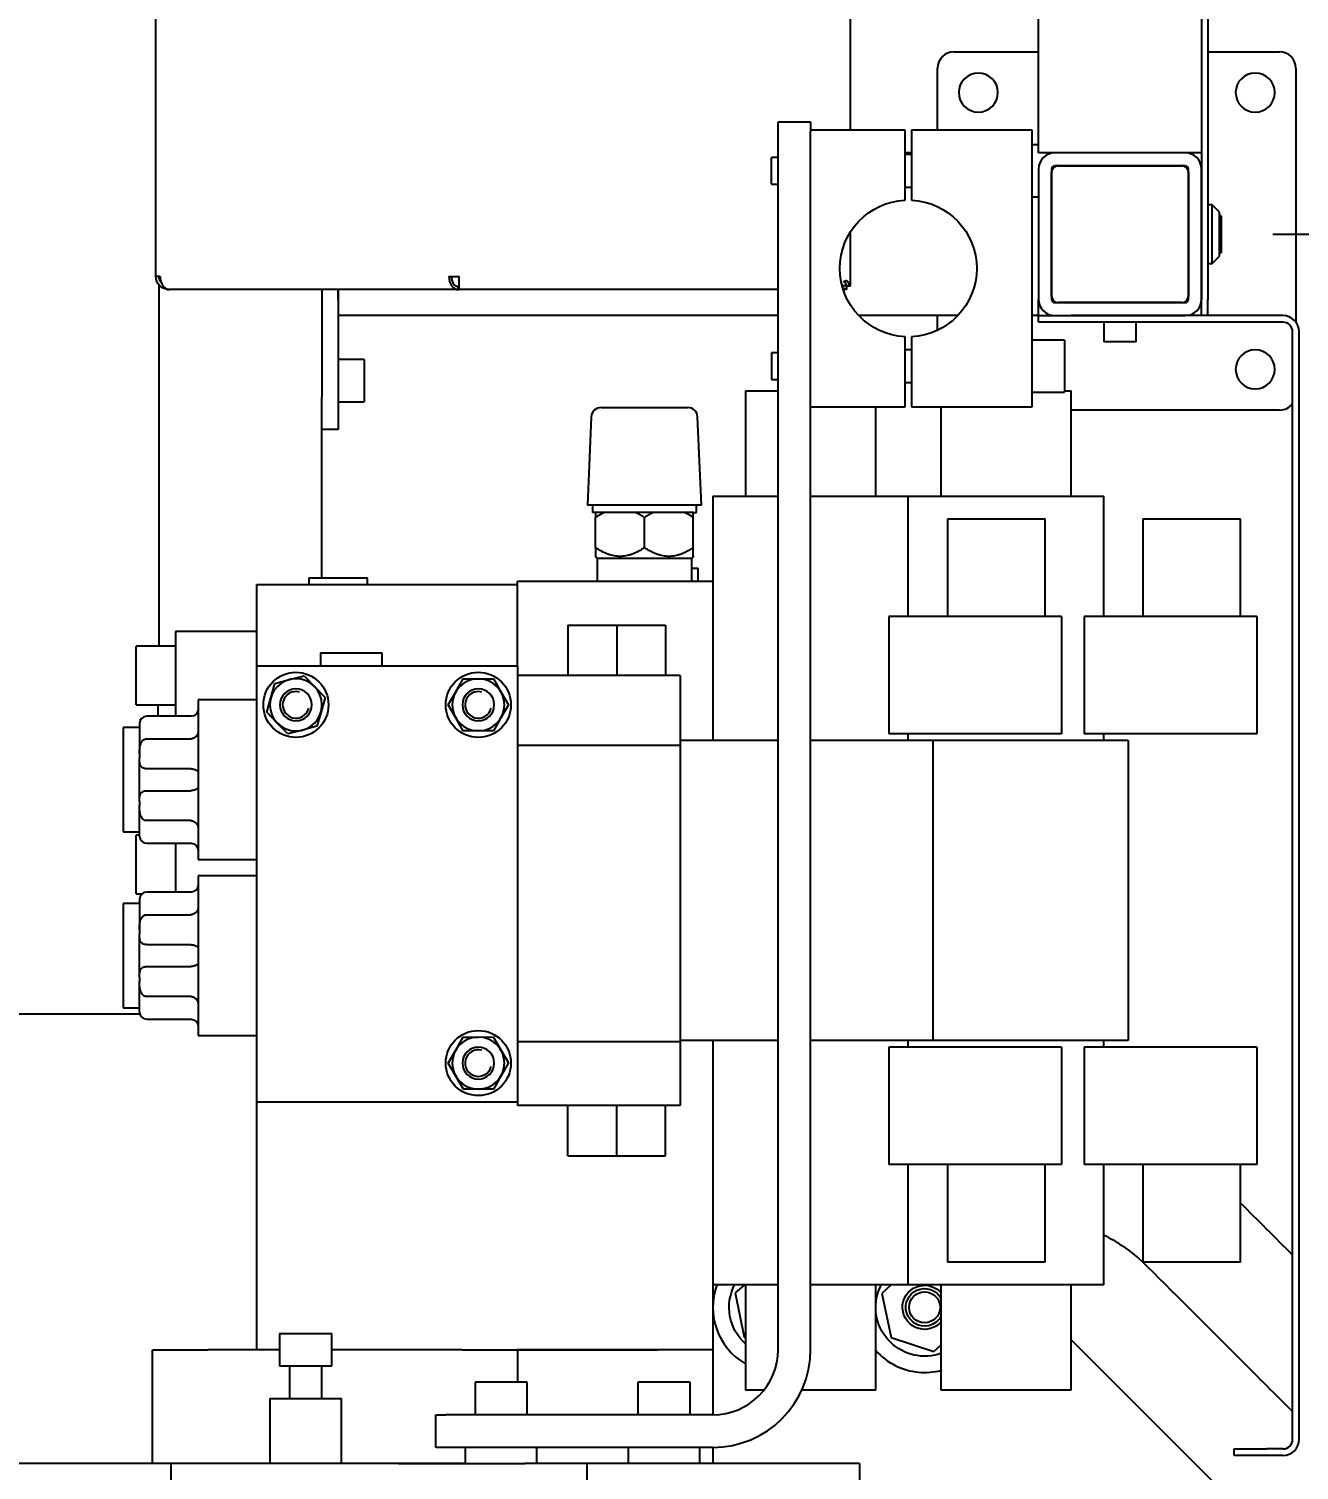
# Model space of a CAD drawing. Header units: millimetres. Extents: x 10462777 to 22643323, y 453826 to 1389191.
# Drawn here: x 11269581.1 to 11269958.8, y 578497.3 to 578925.9 of the extents above; entities that cross this region are included whole.
import ezdxf

# ---------------------------------------------------------------- set-up
doc = ezdxf.new("R2010")
doc.units = ezdxf.units.MM
doc.header["$LTSCALE"] = 200
doc.header["$MEASUREMENT"] = 0
doc.header["$PDMODE"] = 35
doc.header["$PDSIZE"] = -5
for name, pattern in [('CENTER', [2, 1.25, -0.25, 0.25, -0.25]), ('HIDDEN_KS1', [0.26, 0.18, -0.08]), ('PHANTOM', [2.5, 1.25, -0.25, 0.25, -0.25, 0.25, -0.25])]:
    doc.linetypes.add(name, pattern=pattern)
doc.layers.get('DEFPOINTS').update_dxf_attribs({"linetype": 'CONTINUOUS'})
for name, color, linetype in [('1', 1, 'CENTER'), ('11', 6, 'PHANTOM'), ('3', 3, 'HIDDEN_KS1')]:
    doc.layers.add(name, color=color, linetype=linetype)
doc.layers.add('LAYOUT', color=8, linetype='CONTINUOUS', lineweight=25)
doc.styles.add('iso-1', font='isocp.shx')
doc.styles.get("Standard").update_dxf_attribs({"font": 'SYMBOL'})
doc.dimstyles.get("Standard").update_dxf_attribs({"dimtxt": 1, "dimasz": 0.18, "dimexe": 0.18, "dimexo": 0.0625, "dimgap": 0.5, "dimtad": 1, "dimzin": 0, "dimdsep": 46, "dimtxsty": 'Standard', "dimcen": 0.09, "dimadec": 0, "dimazin": 0, "dimtfac": 1, "dimtofl": 0, "dimtmove": 2, "dimatfit": 3, "dimfxl": 1, "dimtolj": 1, "dimtzin": 0, "dimarcsym": 0})

# ---------------------------------------------------------------- blocks, each defined once
blk = doc.blocks.new('*D419')
at = {"layer": '1', "color": 152, "linetype": 'Continuous', "lineweight": -2, "transparency": 16777216}
for p, q in [((11269960.52, 579116.6), (11270559.52, 579116.6)), ((11269960.52, 578864.82), (11270559.52, 578864.82))]:
    blk.add_line(p, q, dxfattribs=at)
at = {"layer": '1', "color": 27, "linetype": 'Continuous', "lineweight": -2, "transparency": 16777216}
blk.add_line((11270528.78, 579085.86), (11270528.78, 578895.57), dxfattribs=at)
at = {"layer": '1', "color": 27, "linetype": 'Continuous', "transparency": 16777216}
for points in [[(11270523.65, 579085.86), (11270533.9, 579085.86), (11270528.78, 579116.6)], [(11270523.65, 578895.57), (11270533.9, 578895.57), (11270528.78, 578864.82)]]:
    blk.add_solid(points, dxfattribs=at)
at = {"layer": 'DEFPOINTS', "color": 0, "linetype": 'Continuous', "transparency": 16777216}
for p in [(11269945.14, 579116.6), (11269945.14, 578864.82), (11270528.78, 578864.82)]:
    blk.add_point(p, dxfattribs=at)
at = {"layer": '1', "color": 23, "linetype": 'Continuous', "lineweight": -3, "transparency": 16777216, "insert": (11270494.88, 578990.71), "char_height": 33.894, "attachment_point": 5, "rotation": 90, "style": 'iso-1'}
blk.add_mtext('\\A1;\\C23;260', dxfattribs=at)
blk = doc.blocks.new('*D423')
at = {"layer": '1', "color": 152, "linetype": 'Continuous', "lineweight": -2, "transparency": 16777216}
for p, q in [((11269518.2, 579167.69), (11269518.2, 579404.5)), ((11269542.41, 578529.99), (11269542.41, 579404.5))]:
    blk.add_line(p, q, dxfattribs=at)
at = {"layer": '1', "color": 27, "linetype": 'Continuous', "lineweight": -2, "transparency": 16777216}
for p, q in [((11269487.45, 579373.75), (11269383.27, 579373.75)), ((11269542.41, 579373.75), (11269518.2, 579373.75)), ((11269573.16, 579373.75), (11269603.9, 579373.75))]:
    blk.add_line(p, q, dxfattribs=at)
at = {"layer": '1', "color": 27, "linetype": 'Continuous', "transparency": 16777216}
for points in [[(11269487.45, 579378.88), (11269487.45, 579368.63), (11269518.2, 579373.75)], [(11269573.16, 579378.88), (11269573.16, 579368.63), (11269542.41, 579373.75)]]:
    blk.add_solid(points, dxfattribs=at)
at = {"layer": 'DEFPOINTS', "color": 0, "linetype": 'Continuous', "transparency": 16777216}
for p in [(11269542.41, 579373.75), (11269518.2, 579152.31), (11269542.41, 578514.62)]:
    blk.add_point(p, dxfattribs=at)
at = {"layer": '1', "color": 23, "linetype": 'Continuous', "lineweight": -3, "transparency": 16777216, "insert": (11269419.99, 579407.65), "char_height": 33.894, "attachment_point": 5, "style": 'iso-1'}
blk.add_mtext('\\A1;\\C23;25', dxfattribs=at)
blk = doc.blocks.new('*D424')
at = {"layer": '1', "color": 152, "linetype": 'Continuous', "lineweight": -2, "transparency": 16777216}
for p, q in [((11269542.41, 578529.99), (11269542.41, 579563.75)), ((11269905.56, 579167.69), (11269905.56, 579563.75))]:
    blk.add_line(p, q, dxfattribs=at)
at = {"layer": '1', "color": 27, "linetype": 'Continuous', "lineweight": -2, "transparency": 16777216}
blk.add_line((11269874.81, 579533.01), (11269573.16, 579533.01), dxfattribs=at)
at = {"layer": '1', "color": 27, "linetype": 'Continuous', "transparency": 16777216}
for points in [[(11269573.16, 579538.13), (11269573.16, 579527.88), (11269542.41, 579533.01)], [(11269874.81, 579538.13), (11269874.81, 579527.88), (11269905.56, 579533.01)]]:
    blk.add_solid(points, dxfattribs=at)
at = {"layer": 'DEFPOINTS', "color": 0, "linetype": 'Continuous', "transparency": 16777216}
for p in [(11269542.41, 579533.01), (11269905.56, 579152.31), (11269542.41, 578514.62)]:
    blk.add_point(p, dxfattribs=at)
at = {"layer": '1', "color": 23, "linetype": 'Continuous', "lineweight": -3, "transparency": 16777216, "insert": (11269723.99, 579566.9), "char_height": 33.894, "attachment_point": 5, "style": 'iso-1'}
blk.add_mtext('\\A1;\\C23;375', dxfattribs=at)
blk = doc.blocks.new('r710ic')
at = {"layer": 'LAYOUT', "color": 3}
blk.add_circle((272041.37, 104232.63), 2050.12, dxfattribs=at)

msp = doc.modelspace()

# ---------------------------------------------------------------- linework, layer by layer
at = {"layer": '1', "color": 252, "linetype": 'Continuous'}
for p, q in [((11269803.87953, 578898.22633), (11269813.56354, 578898.22633)), ((11269803.87953, 578895.32113), (11269803.87953, 578898.22633)), ((11269813.56354, 578898.22633), (11269813.56354, 578895.32113)), ((11269803.87953, 578533.13925), (11269803.87953, 578895.32113)), ((11269813.56354, 578533.13925), (11269813.56354, 578895.32113)), ((11269648.93541, 578736.50166), (11269648.93541, 578760.71342)), ((11269648.93541, 578760.71342), (11269726.40657, 578760.71342)), ((11269726.40747, 578736.5028), (11269726.40747, 578761.68182)), ((11269726.40747, 578761.68182), (11269784.51152, 578761.68182)), ((11269648.93541, 578736.50341), (11269726.40747, 578736.50341)), ((11269648.93541, 578606.73771), (11269648.93541, 578736.50341)), ((11269658.09666, 578736.50341), (11269658.09666, 578736.62446)), ((11269658.33069, 578736.50341), (11269658.33069, 578736.62446)), ((11269726.40747, 578736.50341), (11269726.40747, 578606.73771)), ((11269648.93541, 578729.12519), (11269648.81436, 578729.12519)), ((11269648.93541, 578728.89117), (11269648.81436, 578728.89117)), ((11269614.17853, 578632.88453), (11269498.42892, 578632.88453)), ((11269648.93541, 578533.13925), (11269648.93541, 578606.73816)), ((11269726.40747, 578606.73771), (11269648.93541, 578606.73771)), ((11269784.51152, 578605.77097), (11269784.51152, 578533.13925)), ((11269617.94659, 578499.24522), (11269617.94659, 578533.13925)), ((11269617.94659, 578533.13925), (11269634.4094, 578533.13925)), ((11269655.71507, 578533.13925), (11269634.4094, 578533.13925)), ((11269709.94466, 578533.13925), (11269671.20924, 578533.13925)), ((11269709.94466, 578533.13925), (11269726.40747, 578533.13925)), ((11269784.51152, 578533.13925), (11269726.40657, 578533.13925)), ((11269726.40747, 578533.13925), (11269726.40747, 578523.45464)), ((11269726.40747, 578533.13925), (11269742.87029, 578533.13925)), ((11269742.87029, 578533.13925), (11269768.04871, 578533.13925)), ((11269784.51152, 578533.13925), (11269784.51152, 578513.77123)), ((11269652.80902, 578518.61324), (11269652.80902, 578499.24522)), ((11269652.80902, 578518.61324), (11269661.75445, 578518.61324)), ((11269661.75445, 578518.61324), (11269674.11383, 578518.61324)), ((11269674.11383, 578499.24522), (11269674.11383, 578518.61324)), ((11269702.19745, 578504.08723), (11269702.19745, 578513.77123)), ((11269702.19745, 578513.77123), (11269705.10266, 578513.77123)), ((11269784.51152, 578513.77123), (11269705.10266, 578513.77123)), ((11269705.10266, 578504.08723), (11269702.19745, 578504.08723)), ((11269784.51152, 578504.08723), (11269705.10266, 578504.08723)), ((11269710.91306, 578504.08723), (11269710.91306, 578499.24492)), ((11269732.21788, 578499.24492), (11269732.21788, 578504.08723)), ((11269759.3331, 578504.08723), (11269759.3331, 578499.24522)), ((11269780.63792, 578499.24522), (11269780.63792, 578504.08723)), ((11269784.51152, 578504.08723), (11269784.51152, 578499.24522))]:
    msp.add_line(p, q, dxfattribs=at)
at = {"layer": '1', "color": 152, "linetype": 'Continuous'}
msp.add_line((11269950.97476, 578864.82038), (11270559.52314, 578864.82038), dxfattribs=at)
at = {"layer": '1', "color": 163, "linetype": 'Continuous'}
for p, q in [((11269748.37522, 578810.5191), (11269747.22809, 578784.24556)), ((11269751.27765, 578813.29758), (11269777.07255, 578813.29758)), ((11269781.12212, 578784.24556), (11269779.97499, 578810.5191)), ((11269781.12212, 578784.24556), (11269747.22809, 578784.24556)), ((11269748.68069, 578784.24556), (11269748.68069, 578782.11508)), ((11269749.64909, 578782.11508), (11269748.68069, 578782.11508)), ((11269752.24264, 578782.11508), (11269749.64909, 578782.11508)), ((11269749.64909, 578771.61456), (11269749.64909, 578780.63847)), ((11269761.58156, 578782.11508), (11269752.24264, 578782.11508)), ((11269766.76865, 578782.11508), (11269761.58156, 578782.11508)), ((11269764.1751, 578771.61456), (11269764.1751, 578780.63847)), ((11269776.10757, 578782.11508), (11269766.76865, 578782.11508)), ((11269778.70111, 578782.11508), (11269776.10757, 578782.11508)), ((11269778.70111, 578782.11508), (11269779.66951, 578782.11508)), ((11269778.70111, 578771.61456), (11269778.70111, 578780.63847)), ((11269779.66951, 578782.11508), (11269779.66951, 578784.24556)), ((11269749.50934, 578769.18111), (11269750.13329, 578768.46063)), ((11269750.13329, 578768.46063), (11269750.13329, 578761.68182)), ((11269750.13329, 578768.46063), (11269778.21691, 578768.46063)), ((11269778.21691, 578768.46063), (11269778.84087, 578769.18111)), ((11269778.21691, 578761.68182), (11269778.21691, 578768.46063))]:
    msp.add_line(p, q, dxfattribs=at)
at = {"layer": '1', "color": 80, "linetype": 'Continuous'}
msp.add_line((11269938.62488, 578488.45517), (11269891.03604, 578536.04401), dxfattribs=at)
at = {"layer": '1', "color": 15, "linetype": 'Continuous'}
for p, q in [((11269623.42769, 578499.24522), (11269542.41133, 578499.24522)), ((11269623.42769, 578499.24522), (11269542.41133, 578499.24522)), ((11269641.87606, 578499.24522), (11269623.42769, 578499.24522)), ((11269623.42769, 577530.84448), (11269623.42769, 578499.24522)), ((11269641.87606, 578499.24522), (11269623.42769, 578499.24522)), ((11269623.42769, 577530.84448), (11269623.42769, 578499.24522)), ((11269660.07604, 578499.24522), (11269641.87606, 578499.24522)), ((11269660.07604, 578499.24522), (11269641.87606, 578499.24522)), ((11269710.42484, 578499.24522), (11269660.07604, 578499.24522)), ((11269710.42484, 578499.24522), (11269660.07604, 578499.24522)), ((11269691.05683, 578499.24522), (11269728.62482, 578499.24522)), ((11269691.05683, 578499.24522), (11269728.62482, 578499.24522)), ((11269747.07319, 578499.24522), (11269728.62482, 578499.24522)), ((11269747.07319, 578499.24522), (11269728.62482, 578499.24522)), ((11269747.07319, 578499.24522), (11269747.07319, 577530.84448)), ((11269828.08955, 578499.24522), (11269747.07319, 578499.24522)), ((11269747.07319, 578499.24522), (11269747.07319, 577530.84448)), ((11269828.08955, 578499.24522), (11269747.07319, 578499.24522)), ((11269828.08955, 578499.24522), (11269828.08955, 577530.84448)), ((11269828.08955, 578499.24522), (11269828.08955, 577530.84448))]:
    msp.add_line(p, q, dxfattribs=at)
at = {"layer": '1', "color": 252, "linetype": 'Continuous', "extrusion": (0, 0, -1)}
for centre in [(-11269660.55622, 578724.8826), (-11269714.78666, 578724.8826), (-11269714.78666, 578618.35851)]:
    msp.add_circle(centre, 4.74516, dxfattribs=at)
at = {"layer": '1', "color": 163, "linetype": 'Continuous'}
for centre, start, end in [((11269751.27765, 578810.39238), 90, 177.5), ((11269777.07255, 578810.39238), 2.5, 90)]:
    msp.add_arc(centre, 2.9052, start, end, dxfattribs=at)
at = {"layer": '1', "color": 252, "linetype": 'Continuous'}
for centre, radius, start, end in [((11269660.55622, 578724.8826), 3.95108, 75, 345), ((11269714.78666, 578724.8826), 3.95108, 75, 345), ((11269714.78666, 578618.35851), 3.95108, 75, 345), ((11269784.51152, 578533.13925), 19.36801, 270, 0), ((11269784.51152, 578533.13925), 29.05202, 270, 0)]:
    msp.add_arc(centre, radius, start, end, dxfattribs=at)
at = {"layer": '1', "color": 163, "linetype": 'Continuous'}
for points, weights in [([(11269749.64909, 578782.11508), (11269749.64909, 578781.53725), (11269749.64909, 578780.63847)], [1, 1.02055406938, 1.03255910309]), ([(11269749.64909, 578780.63847), (11269750.99726, 578781.53725), (11269752.24264, 578782.11508)], [1.03255910309, 1.02055406938, 1]), ([(11269761.58156, 578782.11508), (11269762.82694, 578781.53725), (11269764.1751, 578780.63847)], [1, 1.02055406938, 1.03255910309]), ([(11269764.1751, 578780.63847), (11269765.52327, 578781.53725), (11269766.76865, 578782.11508)], [1.03255910309, 1.02055406938, 1]), ([(11269776.10757, 578782.11508), (11269777.35295, 578781.53725), (11269778.70111, 578780.63847)], [1, 1.02055406938, 1.03255910309]), ([(11269778.70111, 578780.63847), (11269778.70111, 578781.53725), (11269778.70111, 578782.11508)], [1.03255910309, 1.02055406938, 1]), ([(11269749.64909, 578771.61456), (11269749.64909, 578769.00915), (11269749.64909, 578769.01978)], [1.29054153777, 1.39080415579, 1.39036334353]), ([(11269764.1751, 578771.61456), (11269756.9121, 578766.77255), (11269749.64909, 578771.61456)], [1.29054153777, 1.49018900846, 1.29054153777]), ([(11269778.70111, 578771.61456), (11269771.43811, 578766.77255), (11269764.1751, 578771.61456)], [1.29054153777, 1.49018900846, 1.29054153777]), ([(11269778.70111, 578769.01979), (11269778.70111, 578769.03074), (11269778.70111, 578771.61456)], [1.39036318906, 1.38990916144, 1.29054153777])]:
    msp.add_rational_spline(points, weights, degree=2, dxfattribs=at)
at = {"layer": '1', "color": 252, "linetype": 'Continuous'}
msp.add_open_spline([(11269956.88895, 578561.2562), (11269951.72368, 578566.42147), (11269946.5584, 578571.58675), (11269941.39313, 578576.75202)], degree=3, dxfattribs=at)
for points, knots in [([(11269900.83775, 578567.21915), (11269902.64539, 578566.29498), (11269907.26798, 578563.57555), (11269911.38526, 578560.1875), (11269913.77161, 578557.80967)], [0, 0, 0, 0, 0.378722364, 1, 1, 1, 1]), ([(11269913.77161, 578557.80967), (11269923.01137, 578548.56991), (11269937.38319, 578534.19809), (11269951.75501, 578519.82627), (11269956.88707, 578514.69421)], [0, 0, 0, 0, 0.642908035, 1, 1, 1, 1])]:
    msp.add_open_spline(points, degree=3, knots=knots, dxfattribs=at)
at = {"layer": '11', "color": 60, "linetype": 'Continuous'}
for p, q in [((11269841.64716, 578895.80533), (11269813.56354, 578895.80533)), ((11269841.64716, 578874.96164), (11269841.64716, 578895.80533)), ((11269879.41479, 578895.80533), (11269843.58396, 578895.80533)), ((11269843.58396, 578895.80533), (11269843.58396, 578874.96164)), ((11269879.41479, 578813.49126), (11269879.41479, 578895.80533)), ((11269881.35159, 578891.44752), (11269879.41479, 578891.44752)), ((11269803.87959, 578887.65125), (11269801.94273, 578887.65125)), ((11269801.94273, 578883.70032), (11269801.94273, 578887.65125)), ((11269843.58396, 578888.54232), (11269841.64716, 578888.54232)), ((11269801.94273, 578879.74939), (11269801.94273, 578883.70032)), ((11269801.94273, 578879.74939), (11269803.87959, 578879.74939)), ((11269841.64716, 578878.85831), (11269843.58396, 578878.85831)), ((11269879.41479, 578875.95311), (11269881.35159, 578875.95311)), ((11269841.64716, 578813.49126), (11269841.64716, 578834.33495)), ((11269843.58396, 578834.33495), (11269843.58396, 578813.49126)), ((11269889.0988, 578833.34348), (11269879.41479, 578833.34348)), ((11269889.0988, 578833.34348), (11269889.0988, 578817.84907)), ((11269803.87959, 578829.5472), (11269801.94273, 578829.5472)), ((11269801.94273, 578829.5472), (11269801.94273, 578825.59627)), ((11269843.58396, 578830.43828), (11269841.64716, 578830.43828)), ((11269801.94273, 578825.59627), (11269801.94273, 578821.64535)), ((11269801.94273, 578821.64535), (11269803.87959, 578821.64535)), ((11269841.64716, 578820.75427), (11269843.58396, 578820.75427)), ((11269879.41479, 578817.84907), (11269889.0988, 578817.84907)), ((11269813.56354, 578813.49126), (11269841.64716, 578813.49126)), ((11269843.58396, 578813.49126), (11269879.41479, 578813.49126)), ((11269778.21662, 578765.55543), (11269780.12793, 578765.55543)), ((11269780.12793, 578761.68182), (11269780.12793, 578765.55543)), ((11269664.42983, 578762.65023), (11269664.42983, 578760.71336)), ((11269664.42983, 578762.65023), (11269681.86104, 578762.65023)), ((11269681.86104, 578760.71336), (11269681.86104, 578762.65023)), ((11269741.41768, 578748.60841), (11269741.41768, 578733.5982)), ((11269741.41768, 578748.60841), (11269755.9437, 578748.60841)), ((11269755.9437, 578748.60841), (11269755.9437, 578733.5982)), ((11269755.9437, 578748.60841), (11269770.46971, 578748.60841)), ((11269770.46971, 578748.60841), (11269770.46971, 578733.5982)), ((11269624.7254, 578742.31381), (11269613.10459, 578742.31381)), ((11269613.10459, 578724.8826), (11269613.10459, 578742.31381)), ((11269667.81923, 578740.37701), (11269667.81923, 578736.50341)), ((11269667.81923, 578740.37701), (11269686.21884, 578740.37701)), ((11269686.21884, 578736.50341), (11269686.21884, 578740.37701)), ((11269658.62728, 578732.38582), (11269662.95927, 578733.4995)), ((11269662.95927, 578733.4995), (11269666.08973, 578730.30472)), ((11269774.82751, 578733.5982), (11269726.40747, 578733.5982)), ((11269774.82751, 578733.5982), (11269774.82751, 578714.3271)), ((11269653.09377, 578726.96369), (11269654.29529, 578731.27214)), ((11269654.29529, 578731.27214), (11269658.62728, 578732.38582)), ((11269666.08973, 578730.30472), (11269669.2202, 578727.10995)), ((11269705.84096, 578724.8826), (11269708.07739, 578728.7562)), ((11269708.07739, 578728.7562), (11269710.31381, 578732.6298)), ((11269710.31381, 578732.6298), (11269714.78666, 578732.6298)), ((11269714.78666, 578732.6298), (11269719.25952, 578732.6298)), ((11269719.25952, 578732.6298), (11269721.49594, 578728.7562)), ((11269721.49594, 578728.7562), (11269723.73237, 578724.8826)), ((11269613.10459, 578724.8826), (11269624.7254, 578724.8826)), ((11269619.49603, 578724.88262), (11269619.49603, 578721.49334)), ((11269648.93541, 578726.3352), (11269631.5042, 578726.3352)), ((11269631.5042, 578726.3352), (11269631.5042, 578725.97475)), ((11269631.5042, 578725.97475), (11269631.5042, 578721.84236)), ((11269651.89225, 578722.65524), (11269653.09377, 578726.96369)), ((11269669.2202, 578727.10995), (11269668.01868, 578722.8015)), ((11269708.07739, 578721.00899), (11269705.84096, 578724.8826)), ((11269723.73237, 578724.8826), (11269721.49594, 578721.00899)), ((11269614.45035, 578720.57321), (11269614.26667, 578720.57321)), ((11269614.26667, 578720.57321), (11269614.26667, 578720.25037)), ((11269629.37372, 578721.49319), (11269616.20347, 578721.49319)), ((11269631.5042, 578721.84236), (11269631.5042, 578716.59707)), ((11269655.02271, 578719.46047), (11269651.89225, 578722.65524)), ((11269668.01868, 578722.8015), (11269666.81715, 578718.49305)), ((11269710.31381, 578717.13539), (11269708.07739, 578721.00899)), ((11269721.49594, 578721.00899), (11269719.25952, 578717.13539)), ((11269614.07299, 578718.10379), (11269609.23098, 578718.10379)), ((11269609.23098, 578718.10379), (11269609.23098, 578716.02793)), ((11269609.23098, 578716.02793), (11269609.23098, 578687.11497)), ((11269614.07299, 578719.36271), (11269614.07299, 578710.27983)), ((11269631.5042, 578716.59707), (11269631.5042, 578688.62169)), ((11269658.15318, 578716.2657), (11269655.02271, 578719.46047)), ((11269662.48517, 578717.37937), (11269658.15318, 578716.2657)), ((11269666.81715, 578718.49305), (11269662.48517, 578717.37937)), ((11269714.78666, 578717.13539), (11269710.31381, 578717.13539)), ((11269719.25952, 578717.13539), (11269714.78666, 578717.13539)), ((11269616.20347, 578714.7697), (11269629.37372, 578714.7697)), ((11269774.82751, 578712.77759), (11269726.40747, 578712.77759)), ((11269614.07299, 578710.27983), (11269614.07299, 578709.09056)), ((11269614.07299, 578696.1282), (11269614.07299, 578709.09056)), ((11269629.37372, 578705.86257), (11269616.20347, 578705.86257)), ((11269616.20347, 578699.35619), (11269629.37372, 578699.35619)), ((11269614.07299, 578696.1282), (11269614.07299, 578694.93893)), ((11269614.07299, 578685.85605), (11269614.07299, 578694.93893)), ((11269629.37372, 578690.44906), (11269616.20347, 578690.44906)), ((11269609.23098, 578687.11497), (11269614.07299, 578687.11497)), ((11269614.07311, 578686.14657), (11269613.10459, 578686.14657)), ((11269613.10459, 578668.71535), (11269613.10459, 578686.14657)), ((11269631.5042, 578688.62169), (11269631.5042, 578683.3764)), ((11269616.20347, 578683.72556), (11269629.37372, 578683.72556)), ((11269631.5042, 578683.3764), (11269631.5042, 578679.24401)), ((11269631.5042, 578679.24401), (11269631.5042, 578678.88356)), ((11269631.5042, 578678.88356), (11269648.93541, 578678.88356)), ((11269648.93541, 578674.04156), (11269631.5042, 578674.04156)), ((11269631.5042, 578674.04156), (11269631.5042, 578673.68111)), ((11269631.5042, 578673.68111), (11269631.5042, 578669.54872)), ((11269613.10459, 578668.71535), (11269614.85134, 578668.71535)), ((11269629.37372, 578669.19955), (11269616.20347, 578669.19955)), ((11269631.5042, 578669.54872), (11269631.5042, 578664.30343)), ((11269614.07299, 578665.81015), (11269609.23098, 578665.81015)), ((11269609.23098, 578665.81015), (11269609.23098, 578663.73429)), ((11269614.07299, 578667.06907), (11269614.07299, 578657.98619)), ((11269631.5042, 578664.30343), (11269631.5042, 578636.32805)), ((11269609.23098, 578663.73429), (11269609.23098, 578634.82133)), ((11269616.20347, 578662.47606), (11269629.37372, 578662.47606)), ((11269614.07299, 578657.98619), (11269614.07299, 578656.79692)), ((11269614.07299, 578643.83456), (11269614.07299, 578656.79692)), ((11269629.37372, 578653.56893), (11269616.20347, 578653.56893)), ((11269614.07299, 578643.83456), (11269614.07299, 578642.64529)), ((11269616.20347, 578647.06255), (11269629.37372, 578647.06255)), ((11269614.07299, 578633.56241), (11269614.07299, 578642.64529)), ((11269609.23098, 578634.82133), (11269614.07299, 578634.82133)), ((11269629.37372, 578638.15542), (11269616.20347, 578638.15542)), ((11269631.5042, 578636.32805), (11269631.5042, 578631.08276)), ((11269616.20347, 578631.43192), (11269629.37372, 578631.43192)), ((11269631.5042, 578631.08276), (11269631.5042, 578626.95037)), ((11269631.5042, 578626.95037), (11269631.5042, 578626.58992)), ((11269631.5042, 578626.58992), (11269648.93541, 578626.58992)), ((11269708.06155, 578622.20456), (11269710.28206, 578626.0873)), ((11269710.28206, 578626.0873), (11269714.75488, 578626.10566)), ((11269714.75488, 578626.10566), (11269719.22769, 578626.12401)), ((11269719.22769, 578626.12401), (11269721.47999, 578622.25961)), ((11269705.84104, 578618.32181), (11269708.06155, 578622.20456)), ((11269721.47999, 578622.25961), (11269723.73229, 578618.39522)), ((11269774.82751, 578624.65312), (11269726.40747, 578624.65312)), ((11269774.82751, 578625.04142), (11269774.82751, 578624.65312)), ((11269774.82751, 578624.65312), (11269774.82751, 578605.7693)), ((11269784.51152, 578625.04142), (11269784.51152, 578624.65312)), ((11269784.51152, 578624.65312), (11269784.51152, 578605.7693)), ((11269708.09334, 578614.45742), (11269705.84104, 578618.32181)), ((11269723.73229, 578618.39522), (11269721.51178, 578614.51247)), ((11269710.34564, 578610.59302), (11269708.09334, 578614.45742)), ((11269721.51178, 578614.51247), (11269719.29126, 578610.62973)), ((11269714.81845, 578610.61137), (11269710.34564, 578610.59302)), ((11269719.29126, 578610.62973), (11269714.81845, 578610.61137)), ((11269726.40747, 578606.73799), (11269726.40747, 578605.7693)), ((11269774.82751, 578605.7693), (11269726.40747, 578605.7693)), ((11269741.41768, 578590.75909), (11269741.41768, 578605.7693)), ((11269755.9437, 578590.75909), (11269755.9437, 578605.7693)), ((11269770.46971, 578590.75909), (11269770.46971, 578605.7693)), ((11269741.41768, 578590.75909), (11269755.9437, 578590.75909)), ((11269755.9437, 578590.75909), (11269770.46971, 578590.75909)), ((11269793.88313, 578552.41047), (11269791.16488, 578550.01743)), ((11269791.16488, 578550.01743), (11269793.80785, 578536.86173)), ((11269837.50714, 578552.41048), (11269834.70007, 578549.88825)), ((11269834.70007, 578549.88825), (11269837.47633, 578536.76004)), ((11269655.71422, 578537.98125), (11269655.71422, 578528.29725)), ((11269655.71422, 578537.98125), (11269671.20863, 578537.98125)), ((11269671.20863, 578528.29725), (11269671.20863, 578537.98125)), ((11269793.80785, 578536.86173), (11269794.19565, 578536.73092)), ((11269837.47633, 578536.76004), (11269850.23383, 578532.60025)), ((11269850.23383, 578532.60025), (11269852.29963, 578534.45643)), ((11269655.71422, 578528.29725), (11269671.20863, 578528.29725)), ((11269658.61942, 578528.29725), (11269658.61942, 578518.61339)), ((11269668.30343, 578518.61339), (11269668.30343, 578528.29725)), ((11269713.81826, 578523.45524), (11269713.81826, 578513.77123)), ((11269714.40531, 578523.45524), (11269713.81826, 578523.45524)), ((11269729.31268, 578523.45524), (11269714.40531, 578523.45524)), ((11269729.31268, 578513.77123), (11269729.31268, 578523.45524)), ((11269762.2383, 578523.45524), (11269762.2383, 578513.77123)), ((11269762.82535, 578523.45524), (11269762.2383, 578523.45524)), ((11269777.73271, 578523.45524), (11269762.82535, 578523.45524)), ((11269777.73271, 578513.77123), (11269777.73271, 578523.45524))]:
    msp.add_line(p, q, dxfattribs=at)
at = {"layer": '11', "color": 252, "linetype": 'Continuous'}
for p, q in [((11269794.19553, 578818.23643), (11269794.19553, 578786.95708)), ((11269794.19553, 578818.23643), (11269803.88008, 578818.23643)), ((11269889.09807, 578818.23643), (11269891.0356, 578818.23643)), ((11269891.0356, 578786.95708), (11269891.0356, 578818.23643)), ((11269832.93156, 578786.95708), (11269832.93156, 578813.49125)), ((11269852.29957, 578813.49125), (11269852.29957, 578786.95708)), ((11269784.51152, 578786.95708), (11269784.51152, 578714.32703)), ((11269784.51152, 578786.95708), (11269803.88101, 578786.95708)), ((11269813.56354, 578786.95708), (11269842.61556, 578786.95708)), ((11269842.61556, 578751.12626), (11269842.61556, 578786.95708)), ((11269842.61556, 578786.95708), (11269900.71961, 578786.95708)), ((11269900.71961, 578751.12626), (11269900.71961, 578786.95708)), ((11269854.23637, 578780.17828), (11269854.23637, 578751.12626)), ((11269854.23637, 578780.17828), (11269883.28839, 578780.17828)), ((11269883.28839, 578751.12626), (11269883.28839, 578780.17828)), ((11269912.34042, 578780.17828), (11269912.34042, 578751.12626)), ((11269912.34042, 578780.17828), (11269941.39244, 578780.17828)), ((11269941.39244, 578751.12626), (11269941.39244, 578780.17828)), ((11269888.1304, 578751.12626), (11269836.80516, 578751.12626)), ((11269836.80516, 578751.12626), (11269836.80516, 578716.26383)), ((11269888.1304, 578751.12626), (11269888.1304, 578716.26383)), ((11269946.23444, 578751.12626), (11269894.9092, 578751.12626)), ((11269894.9092, 578751.12626), (11269894.9092, 578716.26383)), ((11269946.23444, 578751.12626), (11269946.23444, 578716.26383)), ((11269624.7254, 578746.67161), (11269624.7254, 578721.49251)), ((11269648.93526, 578746.67161), (11269624.7254, 578746.67161)), ((11269624.7254, 578742.31381), (11269614.07299, 578742.31381)), ((11269614.07299, 578724.8826), (11269624.7254, 578724.8826)), ((11269888.1304, 578716.26383), (11269836.80516, 578716.26383)), ((11269842.61556, 578714.32703), (11269842.61556, 578716.26383)), ((11269946.23444, 578716.26383), (11269894.9092, 578716.26383)), ((11269900.71961, 578714.32703), (11269900.71961, 578716.26383)), ((11269774.82751, 578714.32703), (11269774.82751, 578625.04048)), ((11269803.88048, 578714.32703), (11269774.82751, 578714.32703)), ((11269849.87857, 578714.32703), (11269813.56324, 578714.32703)), ((11269849.87857, 578714.32703), (11269849.87857, 578625.04048)), ((11269907.98261, 578714.32703), (11269849.87902, 578714.32703)), ((11269907.98261, 578714.32703), (11269907.98261, 578625.04048)), ((11269624.7254, 578683.72579), (11269624.7254, 578669.19993)), ((11269614.07299, 578668.71535), (11269614.85128, 578668.71535)), ((11269803.88048, 578625.04048), (11269774.82751, 578625.04048)), ((11269784.51152, 578625.04048), (11269784.51152, 578552.41042)), ((11269849.87857, 578625.04048), (11269813.56324, 578625.04048)), ((11269888.1304, 578623.10368), (11269836.80516, 578623.10368)), ((11269836.80516, 578623.10368), (11269836.80516, 578588.24125)), ((11269842.61556, 578623.10368), (11269842.61556, 578625.04048)), ((11269907.98261, 578625.04048), (11269849.87902, 578625.04048)), ((11269888.1304, 578623.10368), (11269888.1304, 578588.24125)), ((11269946.23444, 578623.10368), (11269894.9092, 578623.10368)), ((11269894.9092, 578623.10368), (11269894.9092, 578588.24125)), ((11269900.71961, 578623.10368), (11269900.71961, 578625.04048)), ((11269946.23444, 578623.10368), (11269946.23444, 578588.24125)), ((11269888.1304, 578588.24125), (11269836.80516, 578588.24125)), ((11269842.61556, 578552.41042), (11269842.61556, 578588.24125)), ((11269854.23637, 578588.24125), (11269854.23637, 578559.18923)), ((11269883.28839, 578559.18923), (11269883.28839, 578588.24125)), ((11269946.23444, 578588.24125), (11269894.9092, 578588.24125)), ((11269900.71961, 578552.41042), (11269900.71961, 578588.24125)), ((11269912.34042, 578588.24125), (11269912.34042, 578559.18923)), ((11269941.39244, 578559.18923), (11269941.39244, 578588.24125)), ((11269883.28839, 578559.18923), (11269854.23637, 578559.18923)), ((11269941.39244, 578559.18923), (11269912.34042, 578559.18923)), ((11269803.87832, 578552.41042), (11269784.51152, 578552.41042)), ((11269794.19553, 578552.41042), (11269794.19553, 578521.13108)), ((11269842.61556, 578552.41042), (11269813.56354, 578552.41042)), ((11269832.93156, 578521.13108), (11269832.93156, 578552.41042)), ((11269900.71961, 578552.41042), (11269842.61556, 578552.41042)), ((11269852.29957, 578552.41042), (11269852.29957, 578521.13108)), ((11269891.0356, 578521.13108), (11269891.0356, 578552.41042)), ((11269799.70657, 578521.13108), (11269794.19553, 578521.13108)), ((11269832.93156, 578521.13108), (11269810.96452, 578521.13108)), ((11269891.0356, 578521.13108), (11269852.29957, 578521.13108))]:
    msp.add_line(p, q, dxfattribs=at)
at = {"layer": '11', "color": 60, "linetype": 'Continuous'}
for centre, radius in [((11269660.55622, 578724.8826), 9.68401), ((11269714.78666, 578724.8826), 9.68401), ((11269714.78666, 578618.35851), 9.68401), ((11269847.45757, 578545.72846), 4.6223)]:
    msp.add_circle(centre, radius, dxfattribs=at)
at = {"layer": '11', "color": 60, "linetype": 'Continuous', "extrusion": (0, 0, -1)}
for centre in [(-11269660.55622, 578724.8826), (-11269714.78666, 578724.8826), (-11269714.78666, 578618.35851)]:
    msp.add_circle(centre, 7.74721, dxfattribs=at)
for centre, radius, start, end in [((-11269842.61556, 578854.6483), 20.33642, 272.7294027, 87.2705973), ((-11269842.61556, 578854.6483), 20.33642, 92.7294027, 267.2705973), ((-11269629.37372, 578723.62368), 2.13048, 180, 270), ((-11269629.37372, 578681.59508), 2.13048, 90, 180), ((-11269629.37372, 578671.33004), 2.13048, 180, 270), ((-11269629.37372, 578629.30144), 2.13048, 90, 180), ((-11269803.87953, 578545.72846), 14.52601, 311.8024261, 27.3855669), ((-11269847.45757, 578545.72846), 14.52601, 258.0594096, 27.3837762), ((-11269847.45757, 578545.72846), 6.5591, 222.4137564, 78.0594096), ((-11269847.45757, 578545.72846), 5.5907, 258.0594096, 150.0031184), ((-11269847.45757, 578545.72846), 6.5591, 78.0594096, 137.5775257), ((-11269847.45757, 578545.72846), 5.5907, 209.9881124, 258.0594096), ((-11269847.45757, 578545.72846), 14.52601, 250.5219207, 258.0594096)]:
    msp.add_arc(centre, radius, start, end, dxfattribs=at)
at = {"layer": '11', "color": 60, "linetype": 'Continuous'}
for centre, radius, start, end in [((11269616.20347, 578719.36271), 2.13048, 90, 180), ((11269616.20347, 578685.85605), 2.13048, 180, 270), ((11269616.20347, 578667.06907), 2.13048, 90, 180), ((11269616.20347, 578633.56241), 2.13048, 180, 270), ((11269803.87953, 578545.72846), 19.36801, 159.821281, 239.9944059), ((11269847.45757, 578545.72846), 19.36801, 221.4037874, 264.682527), ((11269847.45757, 578545.72846), 19.36801, 264.682527, 284.471286)]:
    msp.add_arc(centre, radius, start, end, dxfattribs=at)
for points, knots in [([(11269631.5042, 578717.12999), (11269631.5042, 578716.99485), (11269631.49011, 578716.85666), (11269631.43682, 578716.58524), (11269631.3977, 578716.45067), (11269631.24375, 578716.05066), (11269631.09777, 578715.79976), (11269630.72058, 578715.34373), (11269630.49972, 578715.14924), (11269630.1041, 578714.92925), (11269629.96628, 578714.87137), (11269629.6771, 578714.79127), (11269629.52557, 578714.7697), (11269629.37372, 578714.7697)], [0, 0, 0, 0, 0.125, 0.125, 0.25, 0.25, 0.5, 0.5, 0.75, 0.75, 0.875, 0.875, 1, 1, 1, 1]), ([(11269614.07299, 578710.27983), (11269614.07299, 578710.71781), (11269614.07301, 578711.1653), (11269614.11029, 578711.84713), (11269614.12925, 578712.07625), (11269614.19175, 578712.53768), (11269614.23514, 578712.76798), (11269614.35927, 578713.21817), (11269614.44146, 578713.44135), (11269614.6543, 578713.85432), (11269614.78491, 578714.04631), (11269615.03133, 578714.30084), (11269615.11962, 578714.37754), (11269615.3095, 578714.51347), (11269615.41239, 578714.57325), (11269615.62653, 578714.66972), (11269615.73716, 578714.70651), (11269615.9658, 578714.75657), (11269616.08465, 578714.7697), (11269616.20347, 578714.7697)], [0, 0, 0, 0, 0.25, 0.25, 0.375, 0.375, 0.5, 0.5, 0.625, 0.625, 0.75, 0.75, 0.8125, 0.8125, 0.875, 0.875, 0.9375, 0.9375, 1, 1, 1, 1]), ([(11269616.20347, 578705.86257), (11269616.08477, 578705.86257), (11269615.96838, 578705.86915), (11269615.73994, 578705.89497), (11269615.62666, 578705.91459), (11269615.30581, 578705.99124), (11269615.11251, 578706.06716), (11269614.78696, 578706.25765), (11269614.65228, 578706.37355), (11269614.43928, 578706.62982), (11269614.35792, 578706.7728), (11269614.17191, 578707.2304), (11269614.12268, 578707.56897), (11269614.07275, 578708.30172), (11269614.07299, 578708.68707), (11269614.07299, 578709.09056)], [0, 0, 0, 0, 0.0625, 0.0625, 0.125, 0.125, 0.25, 0.25, 0.375, 0.375, 0.5, 0.5, 0.75, 0.75, 1, 1, 1, 1]), ([(11269629.37372, 578705.86257), (11269629.5256, 578705.86257), (11269629.6735, 578705.8517), (11269629.96218, 578705.81117), (11269630.10296, 578705.78121), (11269630.36397, 578705.70951), (11269630.48746, 578705.66703), (11269630.71352, 578705.57597), (11269630.81611, 578705.52757), (11269631.00288, 578705.42783), (11269631.08755, 578705.37605), (11269631.23367, 578705.27455), (11269631.29572, 578705.2246), (11269631.39762, 578705.12757), (11269631.43743, 578705.08027), (11269631.49043, 578704.99284), (11269631.5042, 578704.95228), (11269631.5042, 578704.91505)], [0, 0, 0, 0, 0.125, 0.125, 0.25, 0.25, 0.375, 0.375, 0.5, 0.5, 0.625, 0.625, 0.75, 0.75, 0.875, 0.875, 1, 1, 1, 1]), ([(11269614.07299, 578696.1282), (11269614.07299, 578696.53639), (11269614.07301, 578696.92264), (11269614.11029, 578697.4672), (11269614.12925, 578697.64296), (11269614.19175, 578697.98249), (11269614.23514, 578698.14468), (11269614.35927, 578698.44849), (11269614.44146, 578698.59214), (11269614.6543, 578698.84704), (11269614.78491, 578698.95983), (11269615.03133, 578699.10414), (11269615.11962, 578699.14666), (11269615.3095, 578699.22093), (11269615.41239, 578699.25297), (11269615.62653, 578699.30415), (11269615.73716, 578699.32336), (11269615.9658, 578699.34942), (11269616.08465, 578699.35619), (11269616.20347, 578699.35619)], [0, 0, 0, 0, 0.25, 0.25, 0.375, 0.375, 0.5, 0.5, 0.625, 0.625, 0.75, 0.75, 0.8125, 0.8125, 0.875, 0.875, 0.9375, 0.9375, 1, 1, 1, 1]), ([(11269631.5042, 578700.30371), (11269631.5042, 578700.26649), (11269631.49044, 578700.22594), (11269631.43748, 578700.13856), (11269631.3977, 578700.09128), (11269631.29578, 578699.99421), (11269631.23371, 578699.94424), (11269631.08757, 578699.84273), (11269631.00289, 578699.79094), (11269630.8164, 578699.69134), (11269630.71407, 578699.64305), (11269630.48893, 578699.55228), (11269630.36508, 578699.50961), (11269630.10438, 578699.43788), (11269629.96507, 578699.40808), (11269629.67417, 578699.36707), (11269629.52563, 578699.35619), (11269629.37372, 578699.35619)], [0, 0, 0, 0, 0.125, 0.125, 0.25, 0.25, 0.375, 0.375, 0.5, 0.5, 0.625, 0.625, 0.75, 0.75, 0.875, 0.875, 1, 1, 1, 1]), ([(11269616.20347, 578690.44906), (11269616.08477, 578690.44906), (11269615.96838, 578690.46182), (11269615.73994, 578690.51144), (11269615.62666, 578690.549), (11269615.30581, 578690.69349), (11269615.11251, 578690.8342), (11269614.78696, 578691.17021), (11269614.65228, 578691.36754), (11269614.43928, 578691.78247), (11269614.35792, 578692.00449), (11269614.17191, 578692.68214), (11269614.12268, 578693.14317), (11269614.07275, 578694.06032), (11269614.07299, 578694.50598), (11269614.07299, 578694.93893)], [0, 0, 0, 0, 0.0625, 0.0625, 0.125, 0.125, 0.25, 0.25, 0.375, 0.375, 0.5, 0.5, 0.75, 0.75, 1, 1, 1, 1]), ([(11269629.37372, 578690.44906), (11269629.52566, 578690.44906), (11269629.67363, 578690.42811), (11269629.96242, 578690.34879), (11269630.10326, 578690.28976), (11269630.36435, 578690.145), (11269630.48787, 578690.05774), (11269630.71397, 578689.86455), (11269630.81658, 578689.75908), (11269631.00336, 578689.53303), (11269631.08803, 578689.41133), (11269631.23412, 578689.16117), (11269631.29614, 578689.03225), (11269631.39798, 578688.76707), (11269631.43773, 578688.62996), (11269631.49054, 578688.35881), (11269631.5042, 578688.22361), (11269631.5042, 578688.08877)], [0, 0, 0, 0, 0.125, 0.125, 0.25, 0.25, 0.375, 0.375, 0.5, 0.5, 0.625, 0.625, 0.75, 0.75, 0.875, 0.875, 1, 1, 1, 1]), ([(11269631.5042, 578664.83635), (11269631.5042, 578664.70121), (11269631.49011, 578664.56302), (11269631.43682, 578664.2916), (11269631.3977, 578664.15703), (11269631.24375, 578663.75702), (11269631.09777, 578663.50612), (11269630.72058, 578663.05009), (11269630.49972, 578662.8556), (11269630.1041, 578662.63561), (11269629.96628, 578662.57773), (11269629.6771, 578662.49763), (11269629.52557, 578662.47606), (11269629.37372, 578662.47606)], [0, 0, 0, 0, 0.125, 0.125, 0.25, 0.25, 0.5, 0.5, 0.75, 0.75, 0.875, 0.875, 1, 1, 1, 1]), ([(11269614.07299, 578657.98619), (11269614.07299, 578658.42417), (11269614.07301, 578658.87166), (11269614.11029, 578659.55349), (11269614.12925, 578659.78261), (11269614.19175, 578660.24404), (11269614.23514, 578660.47434), (11269614.35927, 578660.92453), (11269614.44146, 578661.14771), (11269614.6543, 578661.56068), (11269614.78491, 578661.75267), (11269615.03133, 578662.0072), (11269615.11962, 578662.0839), (11269615.3095, 578662.21982), (11269615.41239, 578662.27961), (11269615.62653, 578662.37608), (11269615.73716, 578662.41287), (11269615.9658, 578662.46293), (11269616.08465, 578662.47606), (11269616.20347, 578662.47606)], [0, 0, 0, 0, 0.25, 0.25, 0.375, 0.375, 0.5, 0.5, 0.625, 0.625, 0.75, 0.75, 0.8125, 0.8125, 0.875, 0.875, 0.9375, 0.9375, 1, 1, 1, 1]), ([(11269616.20347, 578653.56893), (11269616.08477, 578653.56893), (11269615.96838, 578653.57551), (11269615.73994, 578653.60133), (11269615.62666, 578653.62095), (11269615.30581, 578653.6976), (11269615.11251, 578653.77352), (11269614.78696, 578653.96401), (11269614.65228, 578654.07991), (11269614.43928, 578654.33618), (11269614.35792, 578654.47916), (11269614.17191, 578654.93676), (11269614.12268, 578655.27533), (11269614.07275, 578656.00808), (11269614.07299, 578656.39343), (11269614.07299, 578656.79692)], [0, 0, 0, 0, 0.0625, 0.0625, 0.125, 0.125, 0.25, 0.25, 0.375, 0.375, 0.5, 0.5, 0.75, 0.75, 1, 1, 1, 1]), ([(11269629.37372, 578653.56893), (11269629.5256, 578653.56893), (11269629.6735, 578653.55806), (11269629.96218, 578653.51753), (11269630.10296, 578653.48757), (11269630.36397, 578653.41587), (11269630.48746, 578653.37339), (11269630.71352, 578653.28233), (11269630.81611, 578653.23393), (11269631.00288, 578653.13419), (11269631.08755, 578653.08241), (11269631.23367, 578652.98091), (11269631.29572, 578652.93096), (11269631.39762, 578652.83393), (11269631.43743, 578652.78663), (11269631.49043, 578652.6992), (11269631.5042, 578652.65864), (11269631.5042, 578652.62141)], [0, 0, 0, 0, 0.125, 0.125, 0.25, 0.25, 0.375, 0.375, 0.5, 0.5, 0.625, 0.625, 0.75, 0.75, 0.875, 0.875, 1, 1, 1, 1]), ([(11269631.5042, 578648.01007), (11269631.5042, 578647.97285), (11269631.49044, 578647.9323), (11269631.43748, 578647.84492), (11269631.3977, 578647.79764), (11269631.29578, 578647.70057), (11269631.23371, 578647.6506), (11269631.08757, 578647.54909), (11269631.00289, 578647.4973), (11269630.8164, 578647.3977), (11269630.71407, 578647.34941), (11269630.48893, 578647.25864), (11269630.36508, 578647.21597), (11269630.10438, 578647.14424), (11269629.96507, 578647.11444), (11269629.67417, 578647.07343), (11269629.52563, 578647.06255), (11269629.37372, 578647.06255)], [0, 0, 0, 0, 0.125, 0.125, 0.25, 0.25, 0.375, 0.375, 0.5, 0.5, 0.625, 0.625, 0.75, 0.75, 0.875, 0.875, 1, 1, 1, 1]), ([(11269614.07299, 578643.83456), (11269614.07299, 578644.24275), (11269614.07301, 578644.629), (11269614.11029, 578645.17356), (11269614.12925, 578645.34932), (11269614.19175, 578645.68885), (11269614.23514, 578645.85104), (11269614.35927, 578646.15485), (11269614.44146, 578646.2985), (11269614.6543, 578646.5534), (11269614.78491, 578646.66619), (11269615.03133, 578646.8105), (11269615.11962, 578646.85302), (11269615.3095, 578646.92729), (11269615.41239, 578646.95933), (11269615.62653, 578647.01051), (11269615.73716, 578647.02972), (11269615.9658, 578647.05578), (11269616.08465, 578647.06255), (11269616.20347, 578647.06255)], [0, 0, 0, 0, 0.25, 0.25, 0.375, 0.375, 0.5, 0.5, 0.625, 0.625, 0.75, 0.75, 0.8125, 0.8125, 0.875, 0.875, 0.9375, 0.9375, 1, 1, 1, 1]), ([(11269616.20347, 578638.15542), (11269616.08477, 578638.15542), (11269615.96838, 578638.16818), (11269615.73994, 578638.2178), (11269615.62666, 578638.25536), (11269615.30581, 578638.39985), (11269615.11251, 578638.54056), (11269614.78696, 578638.87657), (11269614.65228, 578639.0739), (11269614.43928, 578639.48883), (11269614.35792, 578639.71085), (11269614.17191, 578640.3885), (11269614.12268, 578640.84953), (11269614.07275, 578641.76668), (11269614.07299, 578642.21234), (11269614.07299, 578642.64529)], [0, 0, 0, 0, 0.0625, 0.0625, 0.125, 0.125, 0.25, 0.25, 0.375, 0.375, 0.5, 0.5, 0.75, 0.75, 1, 1, 1, 1]), ([(11269629.37372, 578638.15542), (11269629.52566, 578638.15542), (11269629.67363, 578638.13447), (11269629.96242, 578638.05515), (11269630.10326, 578637.99612), (11269630.36435, 578637.85136), (11269630.48787, 578637.7641), (11269630.71397, 578637.57091), (11269630.81658, 578637.46544), (11269631.00336, 578637.23939), (11269631.08803, 578637.11769), (11269631.23412, 578636.86753), (11269631.29614, 578636.73861), (11269631.39798, 578636.47343), (11269631.43773, 578636.33632), (11269631.49054, 578636.06517), (11269631.5042, 578635.92997), (11269631.5042, 578635.79513)], [0, 0, 0, 0, 0.125, 0.125, 0.25, 0.25, 0.375, 0.375, 0.5, 0.5, 0.625, 0.625, 0.75, 0.75, 0.875, 0.875, 1, 1, 1, 1])]:
    msp.add_open_spline(points, degree=3, knots=knots, dxfattribs=at)
at = {"layer": '3', "color": 252, "linetype": 'Continuous'}
for p, q in [((11269929.77163, 579135.97259), (11269929.77163, 578845.45236)), ((11269931.70843, 579135.97259), (11269931.70843, 578845.45236)), ((11269618.91499, 578852.23117), (11269618.91499, 579088.52095)), ((11269825.31554, 579011.47569), (11269825.31554, 578895.80661)), ((11269881.35159, 578889.0304), (11269881.35159, 578962.29233)), ((11269856.17317, 578919.05082), (11269881.35159, 578919.05082)), ((11269931.70692, 578919.05082), (11269953.01325, 578919.05082)), ((11269851.33117, 578895.80466), (11269851.33117, 578914.20881)), ((11269957.85525, 578914.20881), (11269957.85525, 578838.67356)), ((11269843.58366, 578889.0304), (11269841.64535, 578889.0304)), ((11269886.1936, 578889.0304), (11269881.35159, 578889.0304)), ((11269924.92963, 578889.0304), (11269886.1936, 578889.0304)), ((11269924.92963, 578889.0304), (11269886.1936, 578889.0304)), ((11269929.77163, 578889.0304), (11269924.92963, 578889.0304)), ((11269881.35159, 578884.18839), (11269881.35159, 578845.45236)), ((11269885.2252, 578884.18839), (11269885.2252, 578845.45236)), ((11269885.2252, 578846.42076), (11269885.2252, 578883.21999)), ((11269924.92963, 578885.15679), (11269886.1936, 578885.15679)), ((11269887.162, 578885.15679), (11269923.96122, 578885.15679)), ((11269925.89803, 578845.45236), (11269925.89803, 578884.18839)), ((11269925.89803, 578883.21999), (11269925.89803, 578846.42076)), ((11269929.77163, 578845.45236), (11269929.77163, 578884.18839)), ((11269825.31554, 578865.3403), (11269825.31554, 578849.3279)), ((11269620.04954, 578852.23117), (11269618.91499, 578852.23117)), ((11269619.88339, 578742.32032), (11269619.88339, 578849.67435)), ((11269620.18123, 578852.23117), (11269620.04954, 578852.23117)), ((11269706.05048, 578852.23117), (11269706.18217, 578852.23117)), ((11269706.18217, 578852.23117), (11269708.92122, 578852.23117)), ((11269709.10766, 578849.32597), (11269708.78953, 578849.32597)), ((11269708.78953, 578848.35756), (11269708.78953, 578849.32597)), ((11269708.92122, 578852.23117), (11269709.10745, 578852.23117)), ((11269709.10745, 578848.35756), (11269709.10745, 578852.23117)), ((11269824.3452, 578848.35756), (11269824.3452, 578848.70057)), ((11269825.31554, 578849.3279), (11269824.97253, 578849.3279)), ((11269622.78859, 578848.35756), (11269622.78859, 578848.36206)), ((11269622.92074, 578848.35756), (11269622.78859, 578848.35756)), ((11269708.78953, 578848.35756), (11269622.92028, 578848.35756)), ((11269668.30343, 578848.35756), (11269668.30343, 578816.40034)), ((11269673.14543, 578848.35756), (11269673.14543, 578816.40034)), ((11269673.14543, 578845.45236), (11269673.14543, 578848.35756)), ((11269708.78953, 578848.35756), (11269709.10766, 578848.35756)), ((11269803.8779, 578848.35756), (11269709.10745, 578848.35756)), ((11269824.3452, 578848.35756), (11269823.27565, 578848.35756)), ((11269881.35159, 578840.61036), (11269881.35159, 578845.45222)), ((11269886.1936, 578844.48396), (11269924.92963, 578844.48396)), ((11269923.96122, 578844.48396), (11269887.162, 578844.48396)), ((11269929.77163, 578840.61036), (11269929.77163, 578845.45236)), ((11269931.70843, 578840.61036), (11269931.70843, 578845.45236)), ((11269803.87681, 578840.61036), (11269673.14543, 578840.61036)), ((11269857.32663, 578840.61036), (11269827.8992, 578840.61036)), ((11269851.33117, 578836.27525), (11269851.33117, 578840.61187)), ((11269881.35159, 578840.61036), (11269879.41479, 578840.61036)), ((11269881.35159, 578838.67356), (11269881.35159, 578840.61036)), ((11269881.35159, 578840.61036), (11269891.0356, 578840.61036)), ((11269886.1936, 578840.61036), (11269924.92963, 578840.61036)), ((11269953.98165, 578840.61036), (11269891.0356, 578840.61036)), ((11269891.0356, 578838.67356), (11269881.35159, 578838.67356)), ((11269953.98165, 578838.67356), (11269891.0356, 578838.67356)), ((11269956.88685, 578506.5121), (11269956.88685, 578835.76835)), ((11269958.82365, 578506.5121), (11269958.82365, 578835.76835)), ((11269668.30343, 578806.71633), (11269668.30343, 578816.40034)), ((11269673.14543, 578816.40034), (11269673.14543, 578806.71633)), ((11269953.01325, 578812.52674), (11269891.03711, 578812.52674)), ((11269668.30343, 578762.65588), (11269668.30343, 578808.01605)), ((11269673.14543, 578806.71633), (11269668.30343, 578806.71633)), ((11269939.45564, 578501.6701), (11269939.45564, 578503.6069)), ((11269939.45564, 578503.6069), (11269949.13964, 578503.6069)), ((11269949.13964, 578501.6701), (11269939.45564, 578501.6701)), ((11269953.98165, 578503.6069), (11269949.13964, 578503.6069)), ((11269953.98165, 578501.6701), (11269949.13964, 578501.6701))]:
    msp.add_line(p, q, dxfattribs=at)
at = {"layer": '3', "color": 60, "linetype": 'Continuous'}
for p, q in [((11269932.91893, 578873.53598), (11269931.70843, 578873.53598)), ((11269935.09783, 578871.35708), (11269932.91893, 578873.53598)), ((11269932.91893, 578864.82038), (11269932.91893, 578873.53598)), ((11269935.6014, 578870.31121), (11269935.09782, 578870.31121)), ((11269935.09783, 578864.82038), (11269935.09783, 578871.35708)), ((11269935.6014, 578870.31121), (11269935.6014, 578859.32954)), ((11269932.91893, 578856.10477), (11269932.91893, 578864.82038)), ((11269935.09783, 578858.28367), (11269935.09783, 578864.82038)), ((11269932.91893, 578856.10477), (11269935.09783, 578858.28367)), ((11269935.09782, 578859.32954), (11269935.6014, 578859.32954)), ((11269931.70843, 578856.10477), (11269932.91893, 578856.10477)), ((11269900.71961, 578838.67356), (11269900.71961, 578832.86315)), ((11269910.40361, 578832.86315), (11269910.40361, 578838.67356)), ((11269910.40361, 578832.86315), (11269900.71961, 578832.86315)), ((11269680.89264, 578827.53695), (11269673.14543, 578827.53695)), ((11269680.89264, 578827.53695), (11269680.89264, 578814.94774)), ((11269673.14543, 578814.94774), (11269680.89264, 578814.94774))]:
    msp.add_line(p, q, dxfattribs=at)
at = {"layer": '3', "color": 252, "linetype": 'Continuous', "extrusion": (0, 0, -1)}
for centre in [(-11269863.43618, 578906.94581), (-11269945.75024, 578906.94581), (-11269945.75024, 578824.63175)]:
    msp.add_circle(centre, 5.8104, dxfattribs=at)
at = {"layer": '3', "color": 252, "linetype": 'Continuous'}
for centre, radius, start, end in [((11269856.17317, 578914.20881), 4.842, 90, 180), ((11269953.01325, 578914.20881), 4.842, 0, 90), ((11269886.1936, 578884.18839), 4.842, 90, 180), ((11269924.92963, 578884.18839), 4.842, 0, 90), ((11269886.1936, 578884.18839), 0.9684, 90, 180), ((11269887.162, 578883.21999), 1.9368, 90, 180), ((11269923.96122, 578883.21999), 1.9368, 0, 90), ((11269924.92963, 578884.18839), 0.9684, 0, 90), ((11269886.1936, 578845.45236), 4.842, 180, 270), ((11269887.162, 578846.42076), 1.9368, 180, 270), ((11269886.1936, 578845.45236), 0.9684, 180, 270), ((11269923.96122, 578846.42076), 1.9368, 270, 0), ((11269924.92963, 578845.45236), 0.9684, 270, 0), ((11269924.92963, 578845.45236), 4.842, 270, 0), ((11269953.98165, 578835.76835), 4.842, 0, 90), ((11269953.98165, 578835.76835), 2.9052, 0, 90), ((11269953.01325, 578817.36874), 4.842, 270, 323.1295742), ((11269953.98165, 578506.5121), 2.9052, 270, 0), ((11269953.98165, 578506.5121), 4.842, 270, 0)]:
    msp.add_arc(centre, radius, start, end, dxfattribs=at)
at = {"layer": '3', "color": 252, "linetype": 'Continuous', "extrusion": (0, 0, -1)}
for radius, start in [(3.8736, 270), (2.9052, 322.5220666)]:
    msp.add_arc((-11269622.78859, 578852.23117), radius, start, 0, dxfattribs=at)
at = {"layer": '3', "color": 252, "linetype": 'Continuous'}
for centre, major_axis in [((11269622.92028, 578852.23117), (0, 3.8736)), ((11269708.78953, 578852.23117), (0, 3.8736)), ((11269708.78953, 578852.23117), (0, 2.9052))]:
    msp.add_ellipse(centre, major_axis=major_axis, ratio=0.707106781, start_param=1.570796327, end_param=3.141592654, dxfattribs=at)
for points, knots in [([(11269822.84777, 578849.90207), (11269822.87603, 578849.86826), (11269822.90932, 578849.83722), (11269823.07738, 578849.71041), (11269823.25814, 578849.64553), (11269823.56095, 578849.58684), (11269823.66618, 578849.57377), (11269823.88597, 578849.55912), (11269823.99929, 578849.55798), (11269824.10848, 578849.56284)], [0, 0, 0, 0, 0.124460693, 0.124460693, 0.562230347, 0.562230347, 0.781115173, 0.781115173, 1, 1, 1, 1]), ([(11269823.23669, 578848.80824), (11269823.29803, 578848.78102), (11269823.36463, 578848.75748), (11269823.56921, 578848.7013), (11269823.72121, 578848.67817), (11269824.03648, 578848.66477), (11269824.19766, 578848.67498), (11269824.3452, 578848.70057)], [0, 0, 0, 0, 0.21081502, 0.21081502, 0.60540751, 0.60540751, 1, 1, 1, 1]), ([(11269824.97253, 578849.3279), (11269824.98532, 578849.40164), (11269824.9942, 578849.47751), (11269825.00412, 578849.63404), (11269825.00498, 578849.7148), (11269824.99508, 578849.95015), (11269824.97221, 578850.10245), (11269824.89815, 578850.3721), (11269824.84845, 578850.48714), (11269824.72174, 578850.683), (11269824.64631, 578850.76089), (11269824.47054, 578850.87579), (11269824.3729, 578850.91141), (11269824.15485, 578850.93599), (11269824.0406, 578850.92368), (11269823.68343, 578850.81732), (11269823.43791, 578850.65835), (11269823.24738, 578850.42693)], [0, 0, 0, 0, 0.0625, 0.0625, 0.125, 0.125, 0.25, 0.25, 0.375, 0.375, 0.5, 0.5, 0.625, 0.625, 0.75, 0.75, 1, 1, 1, 1]), ([(11269824.11026, 578849.56462), (11269824.12018, 578849.78713), (11269824.10582, 578850.01142), (11269824.02747, 578850.41534), (11269823.96314, 578850.59436), (11269823.83776, 578850.7615), (11269823.80741, 578850.79439), (11269823.77439, 578850.82248)], [0, 0, 0, 0, 0.43871739, 0.43871739, 0.877434781, 0.877434781, 1, 1, 1, 1])]:
    msp.add_open_spline(points, degree=3, knots=knots, dxfattribs=at)
for points, degree in [([(11269824.3452, 578849.32597), (11269824.26938, 578849.40184), (11269824.19039, 578849.48088), (11269824.10848, 578849.56284)], 3), ([(11269824.34714, 578849.3279), (11269824.27126, 578849.40373), (11269824.19222, 578849.48272), (11269824.11026, 578849.56462)], 3), ([(11269824.3452, 578848.70057), (11269824.3452, 578849.32597)], 1), ([(11269824.97253, 578849.3279), (11269824.34714, 578849.3279)], 1)]:
    msp.add_open_spline(points, degree=degree, dxfattribs=at)

# ---------------------------------------------------------------- block references
at = {"layer": 'LAYOUT', "color": 2, "rotation": 270}
msp.add_blockref('r710ic', (11164953.374, 851772.39677, 0), dxfattribs=at)

# ---------------------------------------------------------------- dimensions: what is measured, and where the dimension line sits
at = {"layer": '1', "color": 27, "linetype": 'Continuous', "lineweight": -3}
for base, p1, text, picture, middle in [((11269542.41133, 579533.00572), (11269905.56161, 579152.31435), '\\C23;375', '*D424', (11269723.98647, 579533.00572)), ((11269542.41133, 579373.75149), (11269518.20131, 579152.31435), '\\C23;25', '*D423', (11269419.98682, 579373.75149))]:
    dim = msp.add_linear_dim(base=base, p1=p1, p2=(11269542.41133, 578514.61858), text=text, dimstyle='Standard', override={"dimtxt": 33.894026, "dimasz": 30.746724, "dimexe": 30.746724, "dimexo": 15.373362, "dimgap": 16.947013, "dimtad": 1, "dimtih": 0, "dimdec": 2, "dimzin": 8, "dimtxsty": 'iso-1', "dimsah": 1, "dimclrd": 27, "dimclre": 152, "dimclrt": 23, "dimtm": -0.005, "dimtdec": 3, "dimtofl": 1, "dimtmove": 0}, dxfattribs=at)
    dim.commit()
    dim.dimension.update_dxf_attribs({"geometry": picture, "text_midpoint": middle, "dimtype": 160})
dim = msp.add_linear_dim(base=(11270528.77641, 578864.82038), p1=(11269945.14499, 579116.60457), p2=(11269945.14499, 578864.82038), angle=90, text='\\C23;260', dimstyle='Standard', override={"dimtxt": 33.894026, "dimasz": 30.746724, "dimexe": 30.746724, "dimexo": 15.373362, "dimgap": 16.947013, "dimtad": 1, "dimtih": 0, "dimtoh": 0, "dimdec": 2, "dimzin": 8, "dimtxsty": 'iso-1', "dimsah": 1, "dimclrd": 27, "dimclre": 152, "dimclrt": 23, "dimtm": -0.005, "dimtdec": 3, "dimtofl": 1, "dimtmove": 0}, dxfattribs=at)
dim.commit()
dim.dimension.update_dxf_attribs({"geometry": '*D419', "text_midpoint": (11270528.77641, 578990.71247), "dimtype": 160})

doc.saveas('drawing.dxf')
